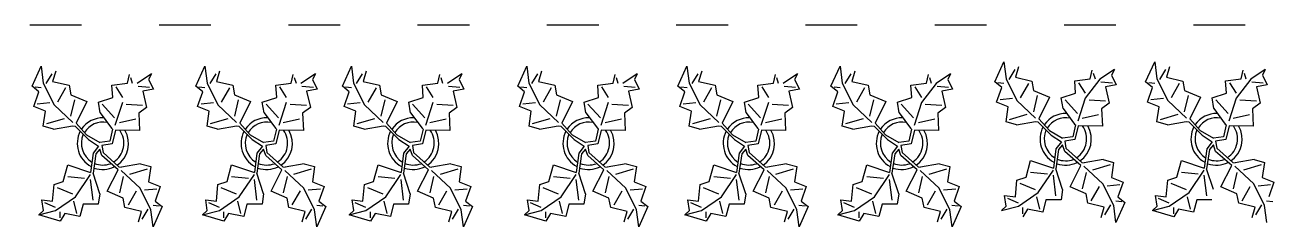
# Model space of a CAD drawing. Header units: inches. Extents: x 8624 to 20537, y 780 to 7738.
# Drawn here: x 17003.3 to 17295.3, y 888.7 to 935.6 of the extents above; entities that cross this region are included whole.
import ezdxf

# ---------------------------------------------------------------- set-up
doc = ezdxf.new("R2010")
doc.units = ezdxf.units.IN
doc.header["$MEASUREMENT"] = 0
doc.linetypes.add('ACAD_ISO03W100', pattern=[30, 12, -18])

msp = doc.modelspace()

# ---------------------------------------------------------------- linework, layer by layer
at = {"color": 2, "linetype": 'ACAD_ISO03W100'}
msp.add_line((17346.36, 935.61), (16774.88, 935.61), dxfattribs=at)
at = {"color": 114, "linetype": 'Continuous'}
for p, q in [((17004.89, 921.4), (17006.98, 926.1)), ((17006.98, 926.1), (17007.49, 922.1)), ((17042.89, 921.4), (17044.98, 926.1)), ((17044.98, 926.1), (17045.49, 922.1)), ((17076.89, 921.4), (17078.98, 926.1)), ((17078.98, 926.1), (17079.49, 922.1)), ((17117.57, 921.4), (17119.65, 926.1)), ((17119.65, 926.1), (17120.16, 922.1)), ((17154.75, 921.4), (17156.84, 926.1)), ((17156.84, 926.1), (17157.35, 922.1)), ((17190.25, 921.4), (17192.34, 926.1)), ((17192.34, 926.1), (17192.85, 922.1)), ((17228.25, 922.4), (17230.34, 927.1)), ((17230.34, 927.1), (17230.85, 923.1)), ((17233.75, 925.91), (17233.05, 923.51)), ((17263.25, 922.4), (17265.34, 927.1)), ((17265.34, 927.1), (17265.85, 923.1)), ((17268.75, 925.91), (17268.05, 923.51)), ((17008.19, 922.01), (17009.58, 924.31)), ((17010.38, 924.91), (17009.68, 922.51)), ((17027.02, 922.1), (17027.49, 924.11)), ((17027.71, 923.44), (17028.14, 922.09)), ((17032.63, 924.3), (17029.26, 922.08)), ((17032.63, 924.3), (17031.95, 922.96)), ((17031.95, 922.96), (17033.05, 920.71)), ((17046.19, 922.01), (17047.58, 924.31)), ((17048.38, 924.91), (17047.69, 922.51)), ((17065.03, 922.1), (17065.49, 924.11)), ((17065.71, 923.44), (17066.15, 922.09)), ((17070.64, 924.3), (17067.26, 922.08)), ((17070.64, 924.3), (17069.95, 922.96)), ((17069.95, 922.96), (17071.06, 920.71)), ((17080.19, 922.01), (17081.59, 924.31)), ((17082.39, 924.91), (17081.69, 922.51)), ((17099.03, 922.1), (17099.49, 924.11)), ((17099.71, 923.44), (17100.15, 922.09)), ((17104.64, 924.3), (17101.27, 922.08)), ((17104.64, 924.3), (17103.96, 922.96)), ((17103.96, 922.96), (17105.06, 920.71)), ((17120.86, 922.01), (17122.26, 924.31)), ((17123.06, 924.91), (17122.36, 922.51)), ((17139.7, 922.1), (17140.17, 924.11)), ((17140.38, 923.44), (17140.82, 922.09)), ((17145.31, 924.3), (17141.94, 922.08)), ((17145.31, 924.3), (17144.63, 922.96)), ((17144.63, 922.96), (17145.73, 920.71)), ((17158.05, 922.01), (17159.45, 924.31)), ((17160.25, 924.91), (17159.55, 922.51)), ((17176.89, 922.1), (17177.35, 924.11)), ((17177.57, 923.44), (17178.01, 922.09)), ((17182.5, 924.3), (17179.13, 922.08)), ((17182.5, 924.3), (17181.82, 922.96)), ((17181.82, 922.96), (17182.92, 920.71)), ((17193.55, 922.01), (17194.95, 924.31)), ((17195.75, 924.91), (17195.05, 922.51)), ((17212.39, 922.1), (17212.85, 924.11)), ((17213.07, 923.44), (17213.51, 922.09)), ((17218, 924.3), (17214.63, 922.08)), ((17218, 924.3), (17217.32, 922.96)), ((17217.32, 922.96), (17218.42, 920.71)), ((17230.85, 923.1), (17233.36, 918.11)), ((17231.55, 923.01), (17232.95, 925.31)), ((17233.05, 923.51), (17236.85, 922.62)), ((17246.81, 922.68), (17250.39, 923.1)), ((17252.63, 923.08), (17249.24, 918.64)), ((17250.39, 923.1), (17250.85, 925.11)), ((17251.07, 924.44), (17251.51, 923.09)), ((17256, 925.3), (17252.63, 923.08)), ((17256, 925.3), (17255.32, 923.96)), ((17255.32, 923.96), (17256.42, 921.71)), ((17265.85, 923.1), (17268.36, 918.11)), ((17266.55, 923.01), (17267.95, 925.31)), ((17268.05, 923.51), (17271.85, 922.62)), ((17281.81, 922.68), (17285.39, 923.1)), ((17287.63, 923.08), (17284.24, 918.64)), ((17285.39, 923.1), (17285.85, 925.11)), ((17286.07, 924.44), (17286.51, 923.09)), ((17291, 925.3), (17287.63, 923.08)), ((17291, 925.3), (17290.32, 923.96)), ((17290.32, 923.96), (17291.42, 921.71)), ((17006.49, 920.1), (17004.89, 921.4)), ((17005.3, 916.7), (17006.49, 920.1)), ((17005.59, 921.3), (17006.99, 921.1)), ((17007.49, 922.1), (17010, 917.11)), ((17009.68, 922.51), (17013.49, 921.62)), ((17012.69, 921.02), (17010.8, 917.71)), ((17013.49, 921.62), (17013.89, 919.42)), ((17023.44, 921.68), (17027.02, 922.1)), ((17023.65, 918.77), (17023.44, 921.68)), ((17024.33, 921.23), (17025.88, 918.76)), ((17029.48, 921.41), (17032.16, 921.17)), ((17033.05, 920.71), (17030.59, 920.29)), ((17030.59, 920.29), (17031.45, 916.48)), ((17044.49, 920.1), (17042.89, 921.4)), ((17043.3, 916.7), (17044.49, 920.1)), ((17043.59, 921.3), (17044.99, 921.1)), ((17045.49, 922.1), (17048, 917.11)), ((17047.69, 922.51), (17051.49, 921.62)), ((17050.69, 921.02), (17048.8, 917.71)), ((17051.49, 921.62), (17051.9, 919.42)), ((17061.45, 921.68), (17065.03, 922.1)), ((17061.65, 918.77), (17061.45, 921.68)), ((17062.34, 921.23), (17063.89, 918.76)), ((17067.48, 921.41), (17070.16, 921.17)), ((17071.06, 920.71), (17068.59, 920.29)), ((17068.59, 920.29), (17069.46, 916.48)), ((17078.5, 920.1), (17076.89, 921.4)), ((17077.31, 916.7), (17078.5, 920.1)), ((17077.59, 921.3), (17079, 921.1)), ((17079.49, 922.1), (17082, 917.11)), ((17081.69, 922.51), (17085.49, 921.62)), ((17084.7, 921.02), (17082.8, 917.71)), ((17085.49, 921.62), (17085.9, 919.42)), ((17095.45, 921.68), (17099.03, 922.1)), ((17095.65, 918.77), (17095.45, 921.68)), ((17096.34, 921.23), (17097.89, 918.76)), ((17101.49, 921.41), (17104.17, 921.17)), ((17105.06, 920.71), (17102.6, 920.29)), ((17102.6, 920.29), (17103.46, 916.48)), ((17119.17, 920.1), (17117.57, 921.4)), ((17117.98, 916.7), (17119.17, 920.1)), ((17118.27, 921.3), (17119.67, 921.1)), ((17120.16, 922.1), (17122.68, 917.11)), ((17122.36, 922.51), (17126.17, 921.62)), ((17125.37, 921.02), (17123.47, 917.71)), ((17126.17, 921.62), (17126.57, 919.42)), ((17136.12, 921.68), (17139.7, 922.1)), ((17136.32, 918.77), (17136.12, 921.68)), ((17137.01, 921.23), (17138.56, 918.76)), ((17142.16, 921.41), (17144.84, 921.17)), ((17145.73, 920.71), (17143.27, 920.29)), ((17143.27, 920.29), (17144.13, 916.48)), ((17156.36, 920.1), (17154.75, 921.4)), ((17155.16, 916.7), (17156.36, 920.1)), ((17155.45, 921.3), (17156.85, 921.1)), ((17157.35, 922.1), (17159.86, 917.11)), ((17159.55, 922.51), (17163.35, 921.62)), ((17162.55, 921.02), (17160.66, 917.71)), ((17163.35, 921.62), (17163.76, 919.42)), ((17173.31, 921.68), (17176.89, 922.1)), ((17173.51, 918.77), (17173.31, 921.68)), ((17174.2, 921.23), (17175.75, 918.76)), ((17179.35, 921.41), (17182.03, 921.17)), ((17182.92, 920.71), (17180.46, 920.29)), ((17180.46, 920.29), (17181.32, 916.48)), ((17191.86, 920.1), (17190.25, 921.4)), ((17190.66, 916.7), (17191.86, 920.1)), ((17190.95, 921.3), (17192.35, 921.1)), ((17192.85, 922.1), (17195.36, 917.11)), ((17195.05, 922.51), (17198.85, 921.62)), ((17198.05, 921.02), (17196.16, 917.71)), ((17198.85, 921.62), (17199.26, 919.42)), ((17208.81, 921.68), (17212.39, 922.1)), ((17209.01, 918.77), (17208.81, 921.68)), ((17209.7, 921.23), (17211.25, 918.76)), ((17214.63, 922.08), (17211.24, 917.64)), ((17214.85, 921.41), (17217.53, 921.17)), ((17218.42, 920.71), (17215.96, 920.29)), ((17215.96, 920.29), (17216.82, 916.48)), ((17229.86, 921.1), (17228.25, 922.4)), ((17228.66, 917.7), (17229.86, 921.1)), ((17228.95, 922.3), (17230.35, 922.1)), ((17236.05, 922.02), (17234.16, 918.71)), ((17236.85, 922.62), (17237.26, 920.42)), ((17237.26, 920.42), (17240.96, 918.83)), ((17247.01, 919.77), (17246.81, 922.68)), ((17247.7, 922.23), (17249.25, 919.76)), ((17252.85, 922.41), (17255.53, 922.17)), ((17256.42, 921.71), (17253.96, 921.29)), ((17253.96, 921.29), (17254.82, 917.48)), ((17264.86, 921.1), (17263.25, 922.4)), ((17263.66, 917.7), (17264.86, 921.1)), ((17263.95, 922.3), (17265.35, 922.1)), ((17271.05, 922.02), (17269.16, 918.71)), ((17271.85, 922.62), (17272.26, 920.42)), ((17272.26, 920.42), (17275.96, 918.83)), ((17282.01, 919.77), (17281.81, 922.68)), ((17282.7, 922.23), (17284.25, 919.76)), ((17287.85, 922.41), (17290.53, 922.17)), ((17291.42, 921.71), (17288.96, 921.29)), ((17288.96, 921.29), (17289.82, 917.48)), ((17006.1, 917.3), (17009, 917.61)), ((17010, 917.11), (17014.34, 913)), ((17013.89, 919.42), (17017.6, 917.83)), ((17013.9, 914.42), (17014.79, 918.22)), ((17017.6, 917.83), (17015.11, 912.82)), ((17020.28, 917.68), (17023.65, 918.77)), ((17020.71, 915.22), (17020.28, 917.68)), ((17021.17, 917.23), (17024.06, 914.07)), ((17025.87, 917.64), (17024.14, 912.29)), ((17030.56, 916.93), (17026.76, 917.18)), ((17044.1, 917.3), (17047, 917.61)), ((17048, 917.11), (17052.35, 913)), ((17051.9, 919.42), (17055.6, 917.83)), ((17051.91, 914.42), (17052.8, 918.22)), ((17055.6, 917.83), (17053.11, 912.82)), ((17058.29, 917.68), (17061.65, 918.77)), ((17058.72, 915.22), (17058.29, 917.68)), ((17059.18, 917.23), (17062.06, 914.07)), ((17063.88, 917.64), (17062.15, 912.29)), ((17068.57, 916.93), (17064.77, 917.18)), ((17078.1, 917.3), (17081, 917.61)), ((17082, 917.11), (17086.35, 913)), ((17085.9, 919.42), (17089.6, 917.83)), ((17085.91, 914.42), (17086.8, 918.22)), ((17089.6, 917.83), (17087.11, 912.82)), ((17092.29, 917.68), (17095.65, 918.77)), ((17092.72, 915.22), (17092.29, 917.68)), ((17093.18, 917.23), (17096.06, 914.07)), ((17097.88, 917.64), (17096.15, 912.29)), ((17102.57, 916.93), (17098.77, 917.18)), ((17118.77, 917.3), (17121.67, 917.61)), ((17122.68, 917.11), (17127.02, 913)), ((17126.57, 919.42), (17130.27, 917.83)), ((17126.58, 914.42), (17127.47, 918.22)), ((17130.27, 917.83), (17127.79, 912.82)), ((17132.96, 917.68), (17136.32, 918.77)), ((17133.39, 915.22), (17132.96, 917.68)), ((17133.85, 917.23), (17136.74, 914.07)), ((17138.55, 917.64), (17136.82, 912.29)), ((17143.24, 916.93), (17139.44, 917.18)), ((17155.96, 917.3), (17158.86, 917.61)), ((17159.86, 917.11), (17164.21, 913)), ((17163.76, 919.42), (17167.46, 917.83)), ((17163.77, 914.42), (17164.66, 918.22)), ((17167.46, 917.83), (17164.97, 912.82)), ((17170.15, 917.68), (17173.51, 918.77)), ((17170.58, 915.22), (17170.15, 917.68)), ((17171.04, 917.23), (17173.92, 914.07)), ((17175.74, 917.64), (17174.01, 912.29)), ((17180.43, 916.93), (17176.63, 917.18)), ((17191.46, 917.3), (17194.36, 917.61)), ((17195.36, 917.11), (17199.71, 913)), ((17199.26, 919.42), (17202.96, 917.83)), ((17199.27, 914.42), (17200.16, 918.22)), ((17202.96, 917.83), (17200.47, 912.82)), ((17205.65, 917.68), (17209.01, 918.77)), ((17206.08, 915.22), (17205.65, 917.68)), ((17206.54, 917.23), (17209.42, 914.07)), ((17211.24, 917.64), (17209.51, 912.29)), ((17215.93, 916.93), (17212.13, 917.18)), ((17231.37, 916.61), (17228.66, 917.7)), ((17229.46, 918.3), (17232.36, 918.61)), ((17233.36, 918.11), (17237.71, 914)), ((17237.27, 915.42), (17238.16, 919.22)), ((17240.96, 918.83), (17238.47, 913.82)), ((17243.65, 918.68), (17247.01, 919.77)), ((17244.08, 916.22), (17243.65, 918.68)), ((17244.54, 918.23), (17247.42, 915.07)), ((17249.24, 918.64), (17247.51, 913.29)), ((17253.93, 917.93), (17250.13, 918.18)), ((17254.82, 917.48), (17253.02, 916.15)), ((17266.37, 916.61), (17263.66, 917.7)), ((17264.46, 918.3), (17267.36, 918.61)), ((17268.36, 918.11), (17272.71, 914)), ((17272.27, 915.42), (17273.16, 919.22)), ((17275.96, 918.83), (17273.47, 913.82)), ((17278.65, 918.68), (17282.01, 919.77)), ((17279.08, 916.22), (17278.65, 918.68)), ((17279.54, 918.23), (17282.42, 915.07)), ((17284.24, 918.64), (17282.51, 913.29)), ((17288.93, 917.93), (17285.13, 918.18)), ((17289.82, 917.48), (17288.02, 916.15)), ((17008, 915.61), (17005.3, 916.7)), ((17007.51, 912.1), (17008, 915.61)), ((17020.71, 915.22), (17023.37, 911.62)), ((17031.45, 916.48), (17029.66, 915.15)), ((17029.66, 915.15), (17029.85, 911.12)), ((17046, 915.61), (17043.3, 916.7)), ((17045.51, 912.1), (17046, 915.61)), ((17058.72, 915.22), (17061.37, 911.62)), ((17069.46, 916.48), (17067.66, 915.15)), ((17067.66, 915.15), (17067.85, 911.12)), ((17080.01, 915.61), (17077.31, 916.7)), ((17079.52, 912.1), (17080.01, 915.61)), ((17092.72, 915.22), (17095.38, 911.62)), ((17103.46, 916.48), (17101.66, 915.15)), ((17101.66, 915.15), (17101.86, 911.12)), ((17120.68, 915.61), (17117.98, 916.7)), ((17120.19, 912.1), (17120.68, 915.61)), ((17133.39, 915.22), (17136.05, 911.62)), ((17144.13, 916.48), (17142.33, 915.15)), ((17142.33, 915.15), (17142.53, 911.12)), ((17157.87, 915.61), (17155.16, 916.7)), ((17157.37, 912.1), (17157.87, 915.61)), ((17170.58, 915.22), (17173.23, 911.62)), ((17181.32, 916.48), (17179.52, 915.15)), ((17179.52, 915.15), (17179.72, 911.12)), ((17193.37, 915.61), (17190.66, 916.7)), ((17192.87, 912.1), (17193.37, 915.61)), ((17206.08, 915.22), (17208.73, 911.62)), ((17216.82, 916.48), (17215.02, 915.15)), ((17215.02, 915.15), (17215.22, 911.12)), ((17230.87, 913.1), (17231.37, 916.61)), ((17231.67, 913.71), (17235.77, 914.92)), ((17244.08, 916.22), (17246.73, 912.62)), ((17248.53, 913.95), (17252.34, 914.81)), ((17253.02, 916.15), (17253.22, 912.12)), ((17265.87, 913.1), (17266.37, 916.61)), ((17266.67, 913.71), (17270.77, 914.92)), ((17279.08, 916.22), (17281.73, 912.62)), ((17283.53, 913.95), (17287.34, 914.81)), ((17288.02, 916.15), (17288.22, 912.12)), ((17009.91, 911.41), (17007.51, 912.1)), ((17008.31, 912.71), (17012.4, 913.92)), ((17009.91, 911.41), (17014.31, 912.22)), ((17014.31, 912.22), (17014.88, 912.15)), ((17014.88, 912.15), (17017.99, 909.03)), ((17017.54, 910.11), (17015.11, 912.82)), ((17023.59, 911.4), (17022.95, 908.63)), ((17023.37, 911.62), (17023.59, 911.4)), ((17024.26, 911.17), (17023.47, 908.02)), ((17029.85, 911.12), (17024.26, 911.17)), ((17025.17, 912.95), (17028.97, 913.81)), ((17047.91, 911.41), (17045.51, 912.1)), ((17046.31, 912.71), (17050.41, 913.92)), ((17047.91, 911.41), (17052.31, 912.22)), ((17052.31, 912.22), (17052.88, 912.15)), ((17052.88, 912.15), (17056, 909.03)), ((17055.54, 910.11), (17053.11, 912.82)), ((17061.59, 911.4), (17060.95, 908.63)), ((17061.37, 911.62), (17061.59, 911.4)), ((17062.26, 911.17), (17061.47, 908.02)), ((17067.85, 911.12), (17062.26, 911.17)), ((17063.17, 912.95), (17066.98, 913.81)), ((17081.92, 911.41), (17079.52, 912.1)), ((17080.31, 912.71), (17084.41, 913.92)), ((17081.92, 911.41), (17086.32, 912.22)), ((17086.32, 912.22), (17086.88, 912.15)), ((17086.88, 912.15), (17090, 909.03)), ((17089.55, 910.11), (17087.11, 912.82)), ((17095.6, 911.4), (17094.96, 908.63)), ((17095.38, 911.62), (17095.6, 911.4)), ((17096.27, 911.17), (17095.48, 908.02)), ((17101.86, 911.12), (17096.27, 911.17)), ((17097.17, 912.95), (17100.98, 913.81)), ((17122.59, 911.41), (17120.19, 912.1)), ((17120.99, 912.71), (17125.08, 913.92)), ((17122.59, 911.41), (17126.99, 912.22)), ((17126.99, 912.22), (17127.55, 912.15)), ((17127.55, 912.15), (17130.67, 909.03)), ((17130.22, 910.11), (17127.79, 912.82)), ((17136.27, 911.4), (17135.63, 908.63)), ((17136.05, 911.62), (17136.27, 911.4)), ((17136.94, 911.17), (17136.15, 908.02)), ((17142.53, 911.12), (17136.94, 911.17)), ((17137.84, 912.95), (17141.65, 913.81)), ((17159.78, 911.41), (17157.37, 912.1)), ((17158.17, 912.71), (17162.27, 913.92)), ((17159.78, 911.41), (17164.17, 912.22)), ((17164.17, 912.22), (17164.74, 912.15)), ((17164.74, 912.15), (17167.86, 909.03)), ((17167.41, 910.11), (17164.97, 912.82)), ((17173.46, 911.4), (17172.82, 908.63)), ((17173.23, 911.62), (17173.46, 911.4)), ((17174.13, 911.17), (17173.34, 908.02)), ((17179.72, 911.12), (17174.13, 911.17)), ((17175.03, 912.95), (17178.84, 913.81)), ((17195.28, 911.41), (17192.87, 912.1)), ((17193.67, 912.71), (17197.77, 913.92)), ((17195.28, 911.41), (17199.67, 912.22)), ((17199.67, 912.22), (17200.24, 912.15)), ((17200.24, 912.15), (17203.36, 909.03)), ((17202.91, 910.11), (17200.47, 912.82)), ((17208.96, 911.4), (17208.32, 908.63)), ((17208.73, 911.62), (17208.96, 911.4)), ((17209.63, 911.17), (17208.84, 908.02)), ((17215.22, 911.12), (17209.63, 911.17)), ((17210.53, 912.95), (17214.34, 913.81)), ((17233.28, 912.41), (17230.87, 913.1)), ((17233.28, 912.41), (17237.67, 913.22)), ((17237.67, 913.22), (17238.24, 913.15)), ((17238.24, 913.15), (17241.36, 910.03)), ((17240.91, 911.11), (17238.47, 913.82)), ((17240.91, 911.11), (17243.97, 909.32)), ((17246.96, 912.4), (17246.32, 909.63)), ((17246.73, 912.62), (17246.96, 912.4)), ((17247.63, 912.17), (17246.84, 909.02)), ((17253.22, 912.12), (17247.63, 912.17)), ((17268.28, 912.41), (17265.87, 913.1)), ((17268.28, 912.41), (17272.67, 913.22)), ((17272.67, 913.22), (17273.24, 913.15)), ((17273.24, 913.15), (17276.36, 910.03)), ((17275.91, 911.11), (17273.47, 913.82)), ((17275.91, 911.11), (17278.97, 909.32)), ((17281.96, 912.4), (17281.32, 909.63)), ((17281.73, 912.62), (17281.96, 912.4)), ((17282.63, 912.17), (17281.84, 909.02)), ((17288.22, 912.12), (17282.63, 912.17)), ((17017.54, 910.11), (17020.6, 908.32)), ((17017.99, 909.03), (17020.34, 907.51)), ((17022.95, 908.63), (17020.6, 908.32)), ((17022.95, 908.63), (17022.95, 908.63)), ((17055.54, 910.11), (17058.61, 908.32)), ((17056, 909.03), (17058.34, 907.51)), ((17060.95, 908.63), (17058.61, 908.32)), ((17060.95, 908.63), (17060.95, 908.63)), ((17089.55, 910.11), (17092.61, 908.32)), ((17090, 909.03), (17092.35, 907.51)), ((17094.96, 908.63), (17092.61, 908.32)), ((17094.96, 908.63), (17094.96, 908.63)), ((17130.22, 910.11), (17133.28, 908.32)), ((17130.67, 909.03), (17133.02, 907.51)), ((17135.63, 908.63), (17133.28, 908.32)), ((17135.63, 908.63), (17135.63, 908.63)), ((17167.41, 910.11), (17170.47, 908.32)), ((17167.86, 909.03), (17170.21, 907.51)), ((17172.82, 908.63), (17170.47, 908.32)), ((17172.82, 908.63), (17172.82, 908.63)), ((17202.91, 910.11), (17205.97, 908.32)), ((17203.36, 909.03), (17205.71, 907.51)), ((17208.32, 908.63), (17205.97, 908.32)), ((17208.32, 908.63), (17208.32, 908.63)), ((17241.36, 910.03), (17243.71, 908.51)), ((17243.71, 908.51), (17242.43, 906.85)), ((17246.32, 909.63), (17243.97, 909.32)), ((17246.84, 909.02), (17244.49, 908.61)), ((17244.49, 908.61), (17244.75, 906.98)), ((17246.32, 909.63), (17246.32, 909.63)), ((17276.36, 910.03), (17278.71, 908.51)), ((17278.71, 908.51), (17277.43, 906.85)), ((17281.32, 909.63), (17278.97, 909.32)), ((17281.84, 909.02), (17279.49, 908.61)), ((17279.49, 908.61), (17279.75, 906.98)), ((17281.32, 909.63), (17281.32, 909.63)), ((17019.06, 905.85), (17018.49, 901.38)), ((17019.69, 905.68), (17019.04, 901.2)), ((17020.34, 907.51), (17019.06, 905.85)), ((17020.6, 906.79), (17019.69, 905.68)), ((17021.12, 905.27), (17020.6, 906.79)), ((17023.47, 908.02), (17021.12, 907.61)), ((17021.12, 907.61), (17021.38, 905.98)), ((17024.84, 901.99), (17021.12, 905.27)), ((17021.38, 905.98), (17025.07, 902.66)), ((17057.07, 905.85), (17056.5, 901.38)), ((17057.69, 905.68), (17057.04, 901.2)), ((17058.34, 907.51), (17057.07, 905.85)), ((17058.61, 906.79), (17057.69, 905.68)), ((17059.13, 905.27), (17058.61, 906.79)), ((17061.47, 908.02), (17059.13, 907.61)), ((17059.13, 907.61), (17059.39, 905.98)), ((17062.84, 901.99), (17059.13, 905.27)), ((17059.39, 905.98), (17063.07, 902.66)), ((17091.07, 905.85), (17090.5, 901.38)), ((17091.7, 905.68), (17091.04, 901.2)), ((17092.35, 907.51), (17091.07, 905.85)), ((17092.61, 906.79), (17091.7, 905.68)), ((17093.13, 905.27), (17092.61, 906.79)), ((17095.48, 908.02), (17093.13, 907.61)), ((17093.13, 907.61), (17093.39, 905.98)), ((17096.85, 901.99), (17093.13, 905.27)), ((17093.39, 905.98), (17097.08, 902.66)), ((17131.74, 905.85), (17131.17, 901.38)), ((17132.37, 905.68), (17131.72, 901.2)), ((17133.02, 907.51), (17131.74, 905.85)), ((17133.28, 906.79), (17132.37, 905.68)), ((17133.8, 905.27), (17133.28, 906.79)), ((17136.15, 908.02), (17133.8, 907.61)), ((17133.8, 907.61), (17134.06, 905.98)), ((17137.52, 901.99), (17133.8, 905.27)), ((17134.06, 905.98), (17137.75, 902.66)), ((17168.93, 905.85), (17168.36, 901.38)), ((17169.56, 905.68), (17168.9, 901.2)), ((17170.21, 907.51), (17168.93, 905.85)), ((17170.47, 906.79), (17169.56, 905.68)), ((17170.99, 905.27), (17170.47, 906.79)), ((17173.34, 908.02), (17170.99, 907.61)), ((17170.99, 907.61), (17171.25, 905.98)), ((17174.71, 901.99), (17170.99, 905.27)), ((17171.25, 905.98), (17174.94, 902.66)), ((17204.43, 905.85), (17203.86, 901.38)), ((17205.06, 905.68), (17204.4, 901.2)), ((17205.71, 907.51), (17204.43, 905.85)), ((17205.97, 906.79), (17205.06, 905.68)), ((17206.49, 905.27), (17205.97, 906.79)), ((17208.84, 908.02), (17206.49, 907.61)), ((17206.49, 907.61), (17206.75, 905.98)), ((17210.21, 901.99), (17206.49, 905.27)), ((17206.75, 905.98), (17210.44, 902.66)), ((17242.43, 906.85), (17241.86, 902.38)), ((17243.06, 906.68), (17242.4, 902.2)), ((17243.97, 907.79), (17243.06, 906.68)), ((17244.49, 906.27), (17243.97, 907.79)), ((17248.21, 902.99), (17244.49, 906.27)), ((17244.75, 906.98), (17248.44, 903.66)), ((17277.43, 906.85), (17276.86, 902.38)), ((17278.06, 906.68), (17277.4, 902.2)), ((17278.97, 907.79), (17278.06, 906.68)), ((17279.49, 906.27), (17278.97, 907.79)), ((17283.21, 902.99), (17279.49, 906.27)), ((17279.75, 906.98), (17283.44, 903.66)), ((17012.13, 899.26), (17013.19, 903.15)), ((17013.19, 903.15), (17018.49, 901.38)), ((17025.07, 902.66), (17025.64, 902.59)), ((17030.04, 903.4), (17025.64, 902.59)), ((17030.04, 903.4), (17032.44, 902.71)), ((17032.44, 902.71), (17031.95, 899.21)), ((17050.13, 899.26), (17051.19, 903.15)), ((17051.19, 903.15), (17056.5, 901.38)), ((17063.07, 902.66), (17063.64, 902.59)), ((17068.04, 903.4), (17063.64, 902.59)), ((17068.04, 903.4), (17070.44, 902.71)), ((17070.44, 902.71), (17069.95, 899.21)), ((17084.14, 899.26), (17085.2, 903.15)), ((17085.2, 903.15), (17090.5, 901.38)), ((17097.08, 902.66), (17097.65, 902.59)), ((17102.04, 903.4), (17097.65, 902.59)), ((17102.04, 903.4), (17104.44, 902.71)), ((17104.44, 902.71), (17103.95, 899.21)), ((17124.81, 899.26), (17125.87, 903.15)), ((17125.87, 903.15), (17131.17, 901.38)), ((17137.75, 902.66), (17138.32, 902.59)), ((17142.71, 903.4), (17138.32, 902.59)), ((17142.71, 903.4), (17145.12, 902.71)), ((17145.12, 902.71), (17144.62, 899.21)), ((17161.99, 899.26), (17163.06, 903.15)), ((17163.06, 903.15), (17168.36, 901.38)), ((17174.94, 902.66), (17175.5, 902.59)), ((17179.9, 903.4), (17175.5, 902.59)), ((17179.9, 903.4), (17182.3, 902.71)), ((17182.3, 902.71), (17181.81, 899.21)), ((17197.49, 899.26), (17198.56, 903.15)), ((17198.56, 903.15), (17203.86, 901.38)), ((17210.44, 902.66), (17211, 902.59)), ((17215.4, 903.4), (17211, 902.59)), ((17215.4, 903.4), (17217.8, 902.71)), ((17217.8, 902.71), (17217.31, 899.21)), ((17235.49, 900.26), (17236.56, 904.15)), ((17236.56, 904.15), (17241.86, 902.38)), ((17245.72, 897.99), (17248.21, 902.99)), ((17248.44, 903.66), (17249, 903.59)), ((17253.32, 898.7), (17248.92, 902.81)), ((17253.4, 904.4), (17249, 903.59)), ((17255.01, 903.11), (17250.91, 901.9)), ((17253.4, 904.4), (17255.8, 903.71)), ((17255.8, 903.71), (17255.31, 900.21)), ((17270.49, 900.26), (17271.56, 904.15)), ((17271.56, 904.15), (17276.86, 902.38)), ((17280.72, 897.99), (17283.21, 902.99)), ((17283.44, 903.66), (17284, 903.59)), ((17288.32, 898.7), (17283.92, 902.81)), ((17288.4, 904.4), (17284, 903.59)), ((17290.01, 903.11), (17285.91, 901.9)), ((17288.4, 904.4), (17290.8, 903.71)), ((17290.8, 903.71), (17290.31, 900.21)), ((17017.08, 899.97), (17013.19, 900.32)), ((17014.96, 895.73), (17018.48, 900.88)), ((17018.41, 899.74), (17018.98, 894.9)), ((17020.61, 896.43), (17019.04, 901.2)), ((17022.35, 896.99), (17024.84, 901.99)), ((17026.04, 900.39), (17025.15, 896.59)), ((17029.95, 897.7), (17025.56, 901.81)), ((17031.64, 902.11), (17027.54, 900.9)), ((17055.08, 899.97), (17051.19, 900.32)), ((17052.96, 895.73), (17056.48, 900.88)), ((17056.41, 899.74), (17056.99, 894.9)), ((17058.62, 896.43), (17057.04, 901.2)), ((17060.35, 896.99), (17062.84, 901.99)), ((17064.05, 900.39), (17063.16, 896.59)), ((17067.95, 897.7), (17063.56, 901.81)), ((17069.64, 902.11), (17065.55, 900.9)), ((17089.09, 899.97), (17085.2, 900.32)), ((17086.96, 895.73), (17090.48, 900.88)), ((17090.42, 899.74), (17090.99, 894.9)), ((17092.62, 896.43), (17091.04, 901.2)), ((17094.36, 896.99), (17096.85, 901.99)), ((17098.05, 900.39), (17097.16, 896.59)), ((17101.96, 897.7), (17097.56, 901.81)), ((17103.65, 902.11), (17099.55, 900.9)), ((17129.76, 899.97), (17125.87, 900.32)), ((17127.63, 895.73), (17131.16, 900.88)), ((17131.09, 899.74), (17131.66, 894.9)), ((17133.29, 896.43), (17131.72, 901.2)), ((17135.03, 896.99), (17137.52, 901.99)), ((17138.72, 900.39), (17137.83, 896.59)), ((17142.63, 897.7), (17138.24, 901.81)), ((17144.32, 902.11), (17140.22, 900.9)), ((17166.94, 899.97), (17163.06, 900.32)), ((17164.82, 895.73), (17168.34, 900.88)), ((17168.28, 899.74), (17168.85, 894.9)), ((17170.48, 896.43), (17168.9, 901.2)), ((17172.22, 896.99), (17174.71, 901.99)), ((17175.91, 900.39), (17175.02, 896.59)), ((17179.82, 897.7), (17175.42, 901.81)), ((17181.51, 902.11), (17177.41, 900.9)), ((17202.44, 899.97), (17198.56, 900.32)), ((17200.32, 895.73), (17203.84, 900.88)), ((17203.78, 899.74), (17204.35, 894.9)), ((17205.98, 896.43), (17204.4, 901.2)), ((17207.72, 896.99), (17210.21, 901.99)), ((17211.41, 900.39), (17210.52, 896.59)), ((17215.32, 897.7), (17210.92, 901.81)), ((17217.01, 902.11), (17212.91, 900.9)), ((17233.02, 895.67), (17233.37, 899.56)), ((17233.37, 899.56), (17235.49, 900.26)), ((17240.44, 900.97), (17236.56, 901.32)), ((17238.32, 896.73), (17241.84, 901.88)), ((17241.78, 900.74), (17242.35, 895.9)), ((17243.98, 897.43), (17242.4, 902.2)), ((17249.41, 901.39), (17248.52, 897.59)), ((17255.31, 900.21), (17258.01, 899.11)), ((17268.02, 895.67), (17268.37, 899.56)), ((17268.37, 899.56), (17270.49, 900.26)), ((17275.44, 900.97), (17271.56, 901.32)), ((17273.32, 896.73), (17276.84, 901.88)), ((17276.78, 900.74), (17277.35, 895.9)), ((17278.98, 897.43), (17277.4, 902.2)), ((17284.41, 901.39), (17283.52, 897.59)), ((17290.31, 900.21), (17293.01, 899.11)), ((17009.65, 894.67), (17010.01, 898.56)), ((17010.01, 898.56), (17012.13, 899.26)), ((17010.71, 897.85), (17014.25, 896.43)), ((17026.05, 895.39), (17022.35, 896.99)), ((17027.26, 893.8), (17029.15, 897.1)), ((17032.46, 892.71), (17029.95, 897.7)), ((17033.85, 897.51), (17030.95, 897.21)), ((17031.95, 899.21), (17034.65, 898.11)), ((17034.65, 898.11), (17033.46, 894.71)), ((17047.66, 894.67), (17048.01, 898.56)), ((17048.01, 898.56), (17050.13, 899.26)), ((17048.72, 897.85), (17052.25, 896.43)), ((17064.06, 895.39), (17060.35, 896.99)), ((17065.26, 893.8), (17067.15, 897.1)), ((17070.46, 892.71), (17067.95, 897.7)), ((17071.85, 897.51), (17068.95, 897.21)), ((17069.95, 899.21), (17072.65, 898.11)), ((17072.65, 898.11), (17071.46, 894.71)), ((17081.66, 894.67), (17082.01, 898.56)), ((17082.01, 898.56), (17084.14, 899.26)), ((17082.72, 897.85), (17086.26, 896.43)), ((17098.06, 895.39), (17094.36, 896.99)), ((17099.27, 893.8), (17101.16, 897.1)), ((17104.47, 892.71), (17101.96, 897.7)), ((17105.86, 897.51), (17102.96, 897.21)), ((17103.95, 899.21), (17106.66, 898.11)), ((17106.66, 898.11), (17105.46, 894.71)), ((17122.33, 894.67), (17122.69, 898.56)), ((17122.69, 898.56), (17124.81, 899.26)), ((17123.39, 897.85), (17126.93, 896.43)), ((17138.73, 895.39), (17135.03, 896.99)), ((17139.94, 893.8), (17141.83, 897.1)), ((17145.14, 892.71), (17142.63, 897.7)), ((17146.53, 897.51), (17143.63, 897.21)), ((17144.62, 899.21), (17147.33, 898.11)), ((17147.33, 898.11), (17146.13, 894.71)), ((17159.52, 894.67), (17159.87, 898.56)), ((17159.87, 898.56), (17161.99, 899.26)), ((17160.58, 897.85), (17164.12, 896.43)), ((17175.92, 895.39), (17172.22, 896.99)), ((17177.12, 893.8), (17179.02, 897.1)), ((17182.33, 892.71), (17179.82, 897.7)), ((17183.72, 897.51), (17180.82, 897.21)), ((17181.81, 899.21), (17184.51, 898.11)), ((17184.51, 898.11), (17183.32, 894.71)), ((17195.02, 894.67), (17195.37, 898.56)), ((17195.37, 898.56), (17197.49, 899.26)), ((17196.08, 897.85), (17199.62, 896.43)), ((17211.42, 895.39), (17207.72, 896.99)), ((17212.62, 893.8), (17214.52, 897.1)), ((17217.83, 892.71), (17215.32, 897.7)), ((17219.22, 897.51), (17216.32, 897.21)), ((17217.31, 899.21), (17220.01, 898.11)), ((17220.01, 898.11), (17218.82, 894.71)), ((17233.73, 893.55), (17238.32, 896.73)), ((17234.08, 898.85), (17237.62, 897.43)), ((17243.98, 897.43), (17243.63, 894.96)), ((17249.42, 896.39), (17245.72, 897.99)), ((17250.62, 894.8), (17252.52, 898.1)), ((17255.83, 893.71), (17253.32, 898.7)), ((17257.22, 898.51), (17254.32, 898.21)), ((17258.01, 899.11), (17256.82, 895.71)), ((17268.73, 893.55), (17273.32, 896.73)), ((17269.08, 898.85), (17272.62, 897.43)), ((17284.42, 896.39), (17280.72, 897.99)), ((17285.62, 894.8), (17287.52, 898.1)), ((17290.83, 893.71), (17288.32, 898.7)), ((17292.22, 898.51), (17289.32, 898.21)), ((17293.01, 899.11), (17291.82, 895.71)), ((17007.18, 895.02), (17009.65, 894.67)), ((17007.53, 892.55), (17007.18, 895.02)), ((17010.36, 893.25), (17007.89, 894.31)), ((17010.36, 892.55), (17014.96, 895.73)), ((17015.31, 891.84), (17014.6, 894.67)), ((17016.72, 893.96), (17016.02, 891.13)), ((17020.26, 893.96), (17016.72, 893.96)), ((17020.61, 896.43), (17020.26, 893.96)), ((17026.46, 893.2), (17026.05, 895.39)), ((17034.36, 893.51), (17032.96, 893.71)), ((17033.46, 894.71), (17035.06, 893.41)), ((17045.18, 895.02), (17047.66, 894.67)), ((17045.54, 892.55), (17045.18, 895.02)), ((17048.36, 893.25), (17045.89, 894.31)), ((17048.36, 892.55), (17052.96, 895.73)), ((17053.31, 891.84), (17052.61, 894.67)), ((17054.73, 893.96), (17054.02, 891.13)), ((17058.26, 893.96), (17054.73, 893.96)), ((17058.62, 896.43), (17058.26, 893.96)), ((17064.46, 893.2), (17064.06, 895.39)), ((17072.36, 893.51), (17070.96, 893.71)), ((17071.46, 894.71), (17073.06, 893.41)), ((17079.19, 895.02), (17081.66, 894.67)), ((17079.54, 892.55), (17079.19, 895.02)), ((17082.37, 893.25), (17079.89, 894.31)), ((17082.37, 892.55), (17086.96, 895.73)), ((17087.32, 891.84), (17086.61, 894.67)), ((17088.73, 893.96), (17088.02, 891.13)), ((17092.27, 893.96), (17088.73, 893.96)), ((17092.62, 896.43), (17092.27, 893.96)), ((17098.47, 893.2), (17098.06, 895.39)), ((17106.37, 893.51), (17104.97, 893.71)), ((17105.46, 894.71), (17107.07, 893.41)), ((17119.86, 895.02), (17122.33, 894.67)), ((17120.21, 892.55), (17119.86, 895.02)), ((17123.04, 893.25), (17120.56, 894.31)), ((17123.04, 892.55), (17127.63, 895.73)), ((17127.99, 891.84), (17127.28, 894.67)), ((17129.4, 893.96), (17128.7, 891.13)), ((17132.94, 893.96), (17129.4, 893.96)), ((17133.29, 896.43), (17132.94, 893.96)), ((17139.14, 893.2), (17138.73, 895.39)), ((17147.04, 893.51), (17145.64, 893.71)), ((17146.13, 894.71), (17147.74, 893.41)), ((17157.04, 895.02), (17159.52, 894.67)), ((17157.4, 892.55), (17157.04, 895.02)), ((17160.23, 893.25), (17157.75, 894.31)), ((17160.23, 892.55), (17164.82, 895.73)), ((17165.18, 891.84), (17164.47, 894.67)), ((17166.59, 893.96), (17165.88, 891.13)), ((17170.13, 893.96), (17166.59, 893.96)), ((17170.48, 896.43), (17170.13, 893.96)), ((17176.33, 893.2), (17175.92, 895.39)), ((17184.22, 893.51), (17182.82, 893.71)), ((17183.32, 894.71), (17184.93, 893.41)), ((17192.54, 895.02), (17195.02, 894.67)), ((17192.9, 892.55), (17192.54, 895.02)), ((17195.73, 893.25), (17193.25, 894.31)), ((17195.73, 892.55), (17200.32, 895.73)), ((17200.68, 891.84), (17199.97, 894.67)), ((17202.09, 893.96), (17201.38, 891.13)), ((17205.63, 893.96), (17202.09, 893.96)), ((17205.98, 896.43), (17205.63, 893.96)), ((17211.83, 893.2), (17211.42, 895.39)), ((17219.72, 893.51), (17218.32, 893.71)), ((17218.82, 894.71), (17220.43, 893.41)), ((17229.84, 892.48), (17233.73, 893.55)), ((17229.84, 892.48), (17230.9, 893.55)), ((17230.54, 896.02), (17233.02, 895.67)), ((17230.9, 893.55), (17230.54, 896.02)), ((17233.73, 894.25), (17231.25, 895.31)), ((17238.68, 892.84), (17237.97, 895.67)), ((17240.09, 894.96), (17239.38, 892.13)), ((17243.63, 894.96), (17240.09, 894.96)), ((17249.83, 894.2), (17249.42, 896.39)), ((17253.63, 893.3), (17249.83, 894.2)), ((17255.13, 893.81), (17253.73, 891.5)), ((17256.34, 889.71), (17255.83, 893.71)), ((17257.72, 894.51), (17256.32, 894.71)), ((17258.43, 894.41), (17256.34, 889.71)), ((17256.82, 895.71), (17258.43, 894.41)), ((17264.84, 892.48), (17268.73, 893.55)), ((17264.84, 892.48), (17265.9, 893.55)), ((17265.54, 896.02), (17268.02, 895.67)), ((17265.9, 893.55), (17265.54, 896.02)), ((17268.73, 894.25), (17266.25, 895.31)), ((17273.68, 892.84), (17272.97, 895.67)), ((17275.09, 894.96), (17274.38, 892.13)), ((17278.63, 894.96), (17275.09, 894.96)), ((17284.83, 894.2), (17284.42, 896.39)), ((17288.63, 893.3), (17284.83, 894.2)), ((17290.13, 893.81), (17288.73, 891.5)), ((17291.34, 889.71), (17290.83, 893.71)), ((17292.72, 894.51), (17291.32, 894.71)), ((17006.47, 891.48), (17010.36, 892.55)), ((17006.47, 891.48), (17007.53, 892.55)), ((17011.42, 890.07), (17006.47, 891.48)), ((17011.42, 890.78), (17011.42, 892.19)), ((17012.48, 891.84), (17011.42, 890.07)), ((17016.02, 891.13), (17012.48, 891.84)), ((17030.26, 892.3), (17026.46, 893.2)), ((17029.57, 889.9), (17030.26, 892.3)), ((17031.76, 892.81), (17030.36, 890.5)), ((17032.97, 888.71), (17032.46, 892.71)), ((17035.06, 893.41), (17032.97, 888.71)), ((17044.48, 891.48), (17048.36, 892.55)), ((17044.48, 891.48), (17045.54, 892.55)), ((17049.42, 890.07), (17044.48, 891.48)), ((17049.42, 890.78), (17049.42, 892.19)), ((17050.49, 891.84), (17049.42, 890.07)), ((17054.02, 891.13), (17050.49, 891.84)), ((17068.26, 892.3), (17064.46, 893.2)), ((17067.57, 889.9), (17068.26, 892.3)), ((17069.76, 892.81), (17068.37, 890.5)), ((17070.97, 888.71), (17070.46, 892.71)), ((17073.06, 893.41), (17070.97, 888.71)), ((17078.48, 891.48), (17082.37, 892.55)), ((17078.48, 891.48), (17079.54, 892.55)), ((17083.43, 890.07), (17078.48, 891.48)), ((17083.43, 890.78), (17083.43, 892.19)), ((17084.49, 891.84), (17083.43, 890.07)), ((17088.02, 891.13), (17084.49, 891.84)), ((17102.27, 892.3), (17098.47, 893.2)), ((17101.57, 889.9), (17102.27, 892.3)), ((17103.77, 892.81), (17102.37, 890.5)), ((17104.98, 888.71), (17104.47, 892.71)), ((17107.07, 893.41), (17104.98, 888.71)), ((17119.15, 891.48), (17123.04, 892.55)), ((17119.15, 891.48), (17120.21, 892.55)), ((17124.1, 890.07), (17119.15, 891.48)), ((17124.1, 890.78), (17124.1, 892.19)), ((17125.16, 891.84), (17124.1, 890.07)), ((17128.7, 891.13), (17125.16, 891.84)), ((17142.94, 892.3), (17139.14, 893.2)), ((17142.24, 889.9), (17142.94, 892.3)), ((17144.44, 892.81), (17143.04, 890.5)), ((17145.65, 888.71), (17145.14, 892.71)), ((17147.74, 893.41), (17145.65, 888.71)), ((17156.34, 891.48), (17160.23, 892.55)), ((17156.34, 891.48), (17157.4, 892.55)), ((17161.29, 890.07), (17156.34, 891.48)), ((17161.29, 890.78), (17161.29, 892.19)), ((17162.35, 891.84), (17161.29, 890.07)), ((17165.88, 891.13), (17162.35, 891.84)), ((17180.13, 892.3), (17176.33, 893.2)), ((17179.43, 889.9), (17180.13, 892.3)), ((17181.63, 892.81), (17180.23, 890.5)), ((17182.84, 888.71), (17182.33, 892.71)), ((17184.93, 893.41), (17182.84, 888.71)), ((17191.84, 891.48), (17195.73, 892.55)), ((17191.84, 891.48), (17192.9, 892.55)), ((17196.79, 890.07), (17191.84, 891.48)), ((17196.79, 890.78), (17196.79, 892.19)), ((17197.85, 891.84), (17196.79, 890.07)), ((17201.38, 891.13), (17197.85, 891.84)), ((17215.63, 892.3), (17211.83, 893.2)), ((17214.93, 889.9), (17215.63, 892.3)), ((17217.13, 892.81), (17215.73, 890.5)), ((17218.34, 888.71), (17217.83, 892.71)), ((17220.43, 893.41), (17218.34, 888.71)), ((17234.79, 891.78), (17234.79, 893.19)), ((17235.85, 892.84), (17234.79, 891.07)), ((17239.38, 892.13), (17235.85, 892.84)), ((17252.93, 890.9), (17253.63, 893.3)), ((17269.79, 891.07), (17264.84, 892.48)), ((17269.79, 891.78), (17269.79, 893.19)), ((17270.85, 892.84), (17269.79, 891.07)), ((17274.38, 892.13), (17270.85, 892.84)), ((17287.93, 890.9), (17288.63, 893.3))]:
    msp.add_line(p, q, dxfattribs=at)
for centre, radius, start, end in [((17021.32, 908.06), 6, 88.6147, 145.1169), ((17059.32, 908.06), 6, 88.6147, 145.1169), ((17093.33, 908.06), 6, 88.6147, 145.1169), ((17134, 908.06), 6, 88.6147, 145.1169), ((17171.19, 908.06), 6, 88.6147, 145.1169), ((17206.69, 908.06), 6, 88.6147, 145.1169), ((17244.69, 909.06), 6, 88.6147, 145.1169), ((17244.69, 909.06), 5, 78.1647, 148.6725), ((17279.69, 909.06), 6, 88.6147, 145.1169), ((17279.69, 909.06), 5, 78.1647, 148.6725), ((17021.32, 908.06), 5, 78.1647, 148.6725), ((17020.95, 908.16), 5.25, 303.8219, 34.9414), ((17021.15, 908.09), 6.13, 304.3757, 30.1028), ((17059.32, 908.06), 5, 78.1647, 148.6725), ((17058.95, 908.16), 5.25, 303.8219, 34.9414), ((17059.16, 908.09), 6.13, 304.3757, 30.1028), ((17093.33, 908.06), 5, 78.1647, 148.6725), ((17092.95, 908.16), 5.25, 303.8219, 34.9414), ((17093.16, 908.09), 6.13, 304.3757, 30.1028), ((17134, 908.06), 5, 78.1647, 148.6725), ((17133.63, 908.16), 5.25, 303.8219, 34.9414), ((17133.83, 908.09), 6.13, 304.3757, 30.1028), ((17171.19, 908.06), 5, 78.1647, 148.6725), ((17170.81, 908.16), 5.25, 303.8219, 34.9414), ((17171.02, 908.09), 6.13, 304.3757, 30.1028), ((17206.69, 908.06), 5, 78.1647, 148.6725), ((17206.31, 908.16), 5.25, 303.8219, 34.9414), ((17206.52, 908.09), 6.13, 304.3757, 30.1028), ((17244.9, 909.12), 6.15, 152.5812, 241.2714), ((17245.01, 909.21), 5.29, 157.3711, 237.472), ((17244.31, 909.16), 5.25, 303.8219, 34.9414), ((17244.52, 909.09), 6.13, 304.3757, 30.1028), ((17279.9, 909.12), 6.15, 152.5812, 241.2714), ((17280.01, 909.21), 5.29, 157.3711, 237.472), ((17279.31, 909.16), 5.25, 303.8219, 34.9414), ((17279.52, 909.09), 6.13, 304.3757, 30.1028), ((17021.54, 908.12), 6.15, 152.5812, 241.2714), ((17021.64, 908.21), 5.29, 157.3711, 237.472), ((17059.54, 908.12), 6.15, 152.5812, 241.2714), ((17059.65, 908.21), 5.29, 157.3711, 237.472), ((17093.54, 908.12), 6.15, 152.5812, 241.2714), ((17093.65, 908.21), 5.29, 157.3711, 237.472), ((17134.22, 908.12), 6.15, 152.5812, 241.2714), ((17134.32, 908.21), 5.29, 157.3711, 237.472), ((17171.4, 908.12), 6.15, 152.5812, 241.2714), ((17171.51, 908.21), 5.29, 157.3711, 237.472), ((17206.9, 908.12), 6.15, 152.5812, 241.2714), ((17207.01, 908.21), 5.29, 157.3711, 237.472), ((17021.29, 908.19), 6.13, 251.2017, 296.0918), ((17021.32, 908.36), 5.28, 248.4094, 290.0301), ((17059.29, 908.19), 6.13, 251.2017, 296.0918), ((17059.33, 908.36), 5.28, 248.4094, 290.0301), ((17093.3, 908.19), 6.13, 251.2017, 296.0918), ((17093.33, 908.36), 5.28, 248.4094, 290.0301), ((17133.97, 908.19), 6.13, 251.2017, 296.0918), ((17134, 908.36), 5.28, 248.4094, 290.0301), ((17171.16, 908.19), 6.13, 251.2017, 296.0918), ((17171.19, 908.36), 5.28, 248.4094, 290.0301), ((17206.66, 908.19), 6.13, 251.2017, 296.0918), ((17206.69, 908.36), 5.28, 248.4094, 290.0301), ((17244.66, 909.19), 6.13, 251.2017, 296.0918), ((17244.69, 909.36), 5.28, 248.4094, 290.0301), ((17279.66, 909.19), 6.13, 251.2017, 296.0918), ((17279.69, 909.36), 5.28, 248.4094, 290.0301)]:
    msp.add_arc(centre, radius, start, end, dxfattribs=at)

doc.saveas('drawing.dxf')
